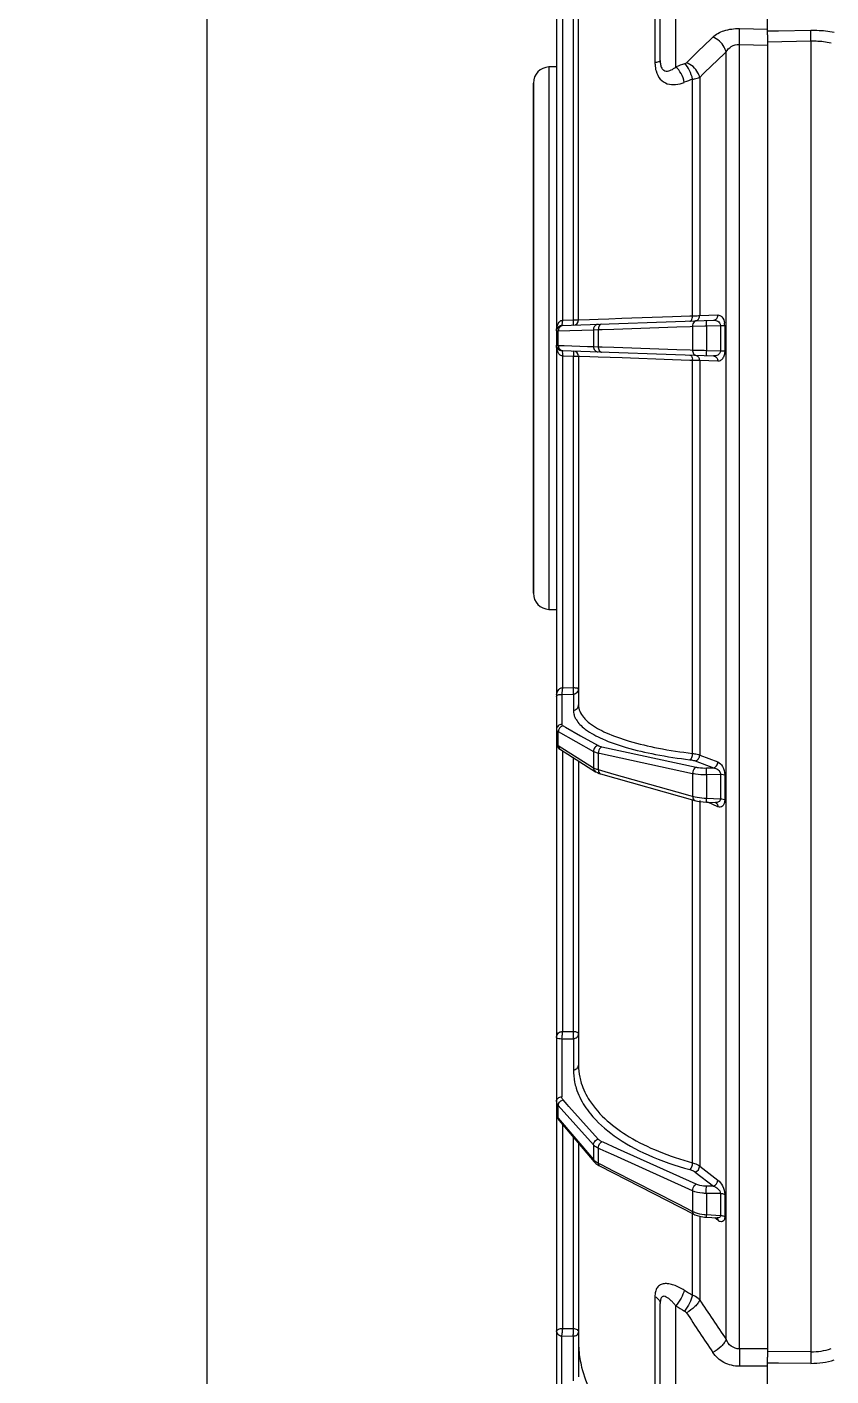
# Model space of a CAD drawing. Header units: millimetres. Extents: x -6 to 705, y -10 to 538.
# Drawn here: x 189.75 to 192.165, y 215.804 to 219.855 of the extents above; entities that cross this region are included whole.
import ezdxf

# ---------------------------------------------------------------- set-up
doc = ezdxf.new("R2010")
doc.units = ezdxf.units.MM
doc.layers.add('02___PRT_ALL_AXES', color=7, linetype='Continuous')
doc.layers.add('06___PRT_ALL_SURFS', color=7, linetype='Continuous')

msp = doc.modelspace()

# ---------------------------------------------------------------- linework, layer by layer
msp.add_line((190.2899, 224.2442), (190.2899, 119.2284))
at = {"color": 8, "linetype": 'Continuous', "lineweight": -3}
for p, q in [((191.3404, 223.3794), (191.3404, 214.341)), ((191.9742, 219.8316), (191.9742, 220.3367)), ((191.6517, 219.7547), (191.6517, 220.1311)), ((191.4065, 218.9758), (191.4065, 220.0226)), ((191.3591, 218.9745), (191.3591, 219.971)), ((191.391, 218.9756), (191.391, 219.9703)), ((191.6988, 219.7351), (191.6988, 219.9729)), ((191.636, 219.9564), (191.636, 219.7488)), ((191.89, 219.8506), (191.9742, 219.8491)), ((191.9742, 219.8433), (192.0067, 219.8439)), ((192.0067, 219.8439), (192.1043, 219.8456)), ((191.8896, 219.8026), (191.9742, 219.8011)), ((191.8896, 215.8852), (191.8896, 219.8026)), ((191.9742, 219.8316), (191.9742, 215.8606)), ((191.9742, 219.8112), (192.1045, 219.8135)), ((192.1045, 219.8135), (192.1045, 215.8765)), ((191.8494, 215.9135), (191.8494, 219.7805)), ((191.3177, 219.7354), (191.3404, 219.7362)), ((191.3177, 219.7354), (191.3177, 218.1062)), ((191.271, 218.1546), (191.271, 219.687)), ((191.7489, 218.9878), (191.7489, 219.6985)), ((191.7703, 219.7041), (191.7703, 218.9885)), ((191.356, 218.9584), (191.8118, 218.9744)), ((191.3591, 218.9745), (191.391, 218.9756)), ((191.391, 218.9756), (191.406, 218.9757)), ((191.3912, 218.9714), (191.391, 218.9756)), ((191.406, 218.9757), (191.4065, 218.9758)), ((191.4065, 218.9758), (191.4397, 218.9769)), ((191.4397, 218.9769), (191.4653, 218.9778)), ((191.4653, 218.9778), (191.4977, 218.9789)), ((191.4977, 218.9789), (191.5367, 218.9803)), ((191.5128, 218.9482), (191.7016, 218.9548)), ((191.5367, 218.9803), (191.6886, 218.9857)), ((191.6886, 218.9857), (191.7404, 218.9875)), ((191.7016, 218.9548), (191.7417, 218.9562)), ((191.7404, 218.9875), (191.7489, 218.9878)), ((191.7417, 218.9562), (191.749, 218.9565)), ((191.749, 218.9565), (191.786, 218.9575)), ((191.749, 218.9565), (191.749, 218.8851)), ((191.7671, 218.9884), (191.7703, 218.9885)), ((191.7703, 218.9885), (191.8249, 218.9904)), ((191.786, 218.9575), (191.7903, 218.9576)), ((191.7903, 218.9576), (191.8327, 218.9591)), ((191.7903, 218.9576), (191.7903, 218.884)), ((191.8327, 218.9591), (191.8455, 218.9592)), ((191.8327, 218.9591), (191.8327, 218.8825)), ((191.8455, 218.9592), (191.8455, 218.8825)), ((191.3404, 218.9423), (191.3458, 218.9425)), ((191.3458, 218.9425), (191.4514, 218.9462)), ((191.3458, 218.8991), (191.3458, 218.9425)), ((191.4514, 218.9462), (191.4658, 218.9466)), ((191.4514, 218.9462), (191.4514, 218.8954)), ((191.4658, 218.9466), (191.477, 218.947)), ((191.4658, 218.9466), (191.4658, 218.895)), ((191.477, 218.947), (191.5128, 218.9482)), ((191.3404, 218.8993), (191.3458, 218.8991)), ((191.3458, 218.8991), (191.3634, 218.8985)), ((191.356, 218.8832), (191.8118, 218.8672)), ((191.3586, 218.8714), (191.3591, 218.8673)), ((191.3634, 218.8985), (191.4338, 218.896)), ((191.4338, 218.896), (191.4514, 218.8954)), ((191.4514, 218.8954), (191.4658, 218.895)), ((191.4658, 218.895), (191.477, 218.8946)), ((191.477, 218.8946), (191.5128, 218.8934)), ((191.5128, 218.8934), (191.7016, 218.8868)), ((191.7016, 218.8868), (191.7417, 218.8854)), ((191.7417, 218.8854), (191.749, 218.8851)), ((191.749, 218.8851), (191.7835, 218.8842)), ((191.7835, 218.8842), (191.7903, 218.884)), ((191.7903, 218.884), (191.8327, 218.8825)), ((191.8327, 218.8825), (191.8455, 218.8825)), ((191.391, 218.866), (191.3591, 218.8671)), ((191.3591, 217.8706), (191.3591, 218.8671)), ((191.3912, 218.8702), (191.391, 218.866)), ((191.391, 217.8713), (191.391, 218.866)), ((191.4065, 218.8658), (191.4065, 217.819)), ((191.4103, 218.8657), (191.4065, 218.8658)), ((191.44, 218.8647), (191.4103, 218.8657)), ((191.4657, 218.8638), (191.44, 218.8647)), ((191.5373, 218.8613), (191.4657, 218.8638)), ((191.6889, 218.8559), (191.5373, 218.8613)), ((191.7404, 218.8541), (191.6889, 218.8559)), ((191.7489, 218.8538), (191.7404, 218.8541)), ((191.7489, 217.6735), (191.7489, 218.8538)), ((191.7537, 218.8536), (191.7489, 218.8538)), ((191.7579, 218.8535), (191.7537, 218.8536)), ((191.8249, 218.8512), (191.7703, 218.8532)), ((191.7703, 218.8532), (191.7703, 217.6687)), ((191.7904, 218.8685), (191.7906, 218.868)), ((191.3177, 218.1062), (191.3404, 218.1054)), ((191.3591, 217.8706), (191.391, 217.8713)), ((191.3912, 217.8671), (191.391, 217.8713)), ((191.356, 217.8509), (191.391, 217.8518)), ((191.356, 217.8509), (191.356, 217.761)), ((191.391, 217.8518), (191.391, 217.8534)), ((191.391, 217.8518), (191.391, 217.8034)), ((191.3458, 217.7389), (191.4514, 217.6797)), ((191.3458, 217.697), (191.3458, 217.7389)), ((191.36, 217.7561), (191.3674, 217.752)), ((191.3674, 217.752), (191.4128, 217.7265)), ((191.3458, 217.697), (191.4514, 217.6307)), ((191.4128, 217.7265), (191.4657, 217.6969)), ((191.3473, 217.6886), (191.352, 217.685)), ((191.352, 217.685), (191.4576, 217.6187)), ((191.3591, 216.8382), (191.3591, 217.6806)), ((191.391, 216.8386), (191.391, 217.6606)), ((191.4514, 217.6797), (191.4514, 217.6307)), ((191.4658, 217.6747), (191.4658, 217.6249)), ((191.4658, 217.6747), (191.4695, 217.6739)), ((191.4695, 217.6739), (191.749, 217.6137)), ((191.4765, 217.6932), (191.7596, 217.6322)), ((191.7703, 217.6687), (191.8249, 217.6479)), ((191.4065, 217.6508), (191.4065, 216.7373)), ((191.4658, 217.6249), (191.4754, 217.6222)), ((191.4754, 217.6222), (191.5128, 217.6116)), ((191.7571, 217.651), (191.8118, 217.6302)), ((191.7906, 217.6298), (191.8118, 217.6302)), ((191.4687, 217.6137), (191.4726, 217.6125)), ((191.4726, 217.6125), (191.7558, 217.5323)), ((191.5128, 217.6116), (191.7016, 217.5582)), ((191.749, 217.6137), (191.749, 217.5448)), ((191.7903, 217.6102), (191.8327, 217.611)), ((191.7903, 217.6102), (191.7903, 217.5391)), ((191.8327, 217.611), (191.8327, 217.5371)), ((191.8455, 217.6091), (191.8455, 217.535)), ((191.7016, 217.5582), (191.741, 217.547)), ((191.741, 217.547), (191.749, 217.5448)), ((191.7903, 217.5391), (191.8327, 217.5371)), ((191.7489, 216.4442), (191.7489, 217.5323)), ((191.7703, 217.5323), (191.7703, 216.4342)), ((191.7804, 217.528), (191.7904, 217.5272)), ((191.7903, 217.5278), (191.7904, 217.5272)), ((191.7904, 217.5272), (191.8174, 217.526)), ((191.8249, 217.5135), (191.7947, 217.527)), ((191.8173, 217.526), (191.8176, 217.5259)), ((191.8178, 217.5259), (191.8178, 217.5259)), ((191.3512, 216.8169), (191.356, 216.8164)), ((191.356, 216.8163), (191.391, 216.8168)), ((191.356, 216.8163), (191.356, 216.6426)), ((191.3587, 216.8343), (191.3591, 216.8382)), ((191.3591, 216.8382), (191.391, 216.8386)), ((191.391, 216.8168), (191.391, 216.7234)), ((191.3458, 216.5783), (191.3458, 216.6159)), ((191.4514, 216.4978), (191.3458, 216.6159)), ((191.372, 216.6196), (191.36, 216.633)), ((191.3776, 216.6133), (191.372, 216.6196)), ((191.4128, 216.574), (191.3776, 216.6133)), ((191.3404, 216.5912), (191.3406, 216.5878)), ((191.3458, 216.5783), (191.4514, 216.4538)), ((191.3482, 216.5712), (191.3483, 216.5711)), ((191.3483, 216.5711), (191.4539, 216.4466)), ((191.4657, 216.5149), (191.4128, 216.574)), ((191.3591, 215.9465), (191.3591, 216.5584)), ((191.391, 215.9464), (191.391, 216.5208)), ((191.4065, 216.5025), (191.4065, 215.8011)), ((191.4514, 216.4978), (191.4514, 216.4538)), ((191.4658, 216.4878), (191.4658, 216.4431)), ((191.4714, 216.4853), (191.4658, 216.4878)), ((191.489, 216.4773), (191.4714, 216.4853)), ((191.4806, 216.5056), (191.4765, 216.5075)), ((191.5235, 216.4863), (191.4806, 216.5056)), ((191.7596, 216.3798), (191.5235, 216.4863)), ((191.4658, 216.4431), (191.4723, 216.4398)), ((191.4723, 216.4398), (191.5128, 216.419)), ((191.5128, 216.4666), (191.489, 216.4773)), ((191.749, 216.3601), (191.5128, 216.4666)), ((191.4697, 216.4346), (191.7528, 216.2898)), ((191.5128, 216.419), (191.7016, 216.3225)), ((191.7571, 216.4161), (191.8118, 216.3741)), ((191.7703, 216.4342), (191.8249, 216.3922)), ((191.749, 216.3601), (191.749, 216.2982)), ((191.8118, 216.3741), (191.7906, 216.374)), ((191.7016, 216.3225), (191.7309, 216.3075)), ((191.8327, 216.3522), (191.7903, 216.3521)), ((191.7903, 216.3521), (191.7903, 216.2883)), ((191.8327, 216.3522), (191.8327, 216.2859)), ((191.8455, 216.3485), (191.8455, 216.2821)), ((191.7309, 216.3075), (191.749, 216.2982)), ((191.7489, 216.0465), (191.7489, 216.2917)), ((191.7527, 216.2898), (191.7528, 216.2898)), ((191.7696, 216.2835), (191.7843, 216.2808)), ((191.7703, 216.2803), (191.7703, 216.0326)), ((191.7843, 216.2808), (191.7903, 216.2803)), ((191.7903, 216.2883), (191.8327, 216.2859)), ((191.7903, 216.2803), (191.8226, 216.2785)), ((191.8249, 216.2717), (191.8163, 216.2789)), ((191.8226, 216.2785), (191.8233, 216.2784)), ((191.636, 216.0419), (191.636, 215.7576)), ((191.6517, 215.5611), (191.6517, 216.0213)), ((191.6988, 215.6491), (191.6988, 216.0143)), ((191.3561, 215.9239), (191.3908, 215.9237)), ((191.3561, 215.6952), (191.3561, 215.9239)), ((191.3591, 215.9465), (191.391, 215.9464)), ((191.3908, 215.9237), (191.3908, 215.7897)), ((191.3911, 215.943), (191.391, 215.9464)), ((191.3911, 215.9391), (191.3911, 215.943)), ((191.9742, 215.8858), (191.8896, 215.8852)), ((192.1045, 215.8765), (191.9742, 215.8774)), ((191.9742, 215.8336), (191.89, 215.833)), ((191.9742, 215.3718), (191.9742, 215.8606)), ((192.0068, 215.8424), (191.9742, 215.8426)), ((192.1043, 215.8417), (192.0068, 215.8424))]:
    msp.add_line(p, q, dxfattribs=at)
for points in [[(191.3404, 217.7038), (191.341, 217.6989), (191.3434, 217.6933), (191.3473, 217.6886)], [(191.4576, 217.6187), (191.4583, 217.6183), (191.463, 217.6159), (191.4687, 217.6137)], [(191.7557, 217.5324), (191.7586, 217.5316), (191.7691, 217.5294), (191.7804, 217.528)], [(191.8176, 217.5259), (191.8179, 217.5259), (191.8178, 217.5259)], [(191.3406, 216.5878), (191.3428, 216.5798), (191.3474, 216.5721), (191.3482, 216.5712)], [(191.4539, 216.4467), (191.4584, 216.4421), (191.467, 216.436), (191.4697, 216.4346)], [(191.7527, 216.2898), (191.7562, 216.2881), (191.7696, 216.2835)]]:
    msp.add_lwpolyline(points, dxfattribs=at)
at = {"color": 1}
msp.add_circle((211.1234, 217.2284), 28.8225, dxfattribs=at)
at = {"color": 8, "linetype": 'Continuous', "lineweight": -3}
for centre, radius, start, end in [((221.5881, 189.0294), 42.8381, 134.03841, 134.18581), ((222.635, 187.8302), 44.3686, 133.93643, 134.0785), ((191.3194, 219.687), 0.0484, 92, 180), ((192.0146, 218.9164), 0.8776, 109.2605, 111.0952), ((192.0218, 218.9503), 0.7965, 110.0373, 111.9399), ((191.3565, 218.9423), 0.0161, 92, 180), ((191.3565, 218.942), 0.0161, 91.0002, 154.8585), ((191.0565, 219.0013), 0.3038, 354.1515, 354.9368), ((191.3904, 218.9758), 0.0161, 271.9667, 359.9988), ((191.7188, 218.9872), 0.0301, 353.3488, 1.1377), ((191.5147, 227.3375), 8.353, 271.60707, 271.73185), ((191.7515, 218.9884), 0.0188, 347.6439, 0.1641), ((192.0877, 218.9679), 0.2976, 181.178, 181.976), ((191.8061, 218.9903), 0.0188, 347.6402, 0.16), ((191.7923, 218.9587), 0.0532, 0.5172, 8.183), ((191.4886, 218.9469), 0.0227, 170.4958, 180.8699), ((191.3565, 218.8993), 0.0161, 180, 268), ((191.3565, 218.8996), 0.0161, 224.6964, 254.5237), ((191.3904, 218.8658), 0.0161, 0, 88), ((191.7188, 218.8544), 0.0301, 358.8631, 6.6566), ((191.6221, 214.1268), 4.7287, 88.204, 88.3536), ((191.7515, 218.8532), 0.0188, 359.8359, 12.356), ((191.8061, 218.8513), 0.0188, 359.8396, 12.3592), ((191.3194, 218.1546), 0.0484, 180, 268), ((190.7784, 217.9238), 0.5831, 354.3527, 354.7628), ((191.3794, 217.8445), 0.039, 172.1047, 180.0179), ((191.5258, 217.8768), 0.1638, 231.9151, 233.217), ((191.4909, 217.716), 0.0945, 252.6363, 254.6122), ((191.7998, 217.7833), 0.2444, 266.1713, 267.7691), ((191.5745, 216.7236), 0.1835, 180.0744, 191.6644), ((191.5859, 216.7375), 0.1794, 180.0685, 191.6518), ((191.3565, 216.6286), 0.0161, 180.0208, 188.357), ((191.3571, 216.6287), 0.0167, 188.3894, 196.3221), ((191.4945, 216.4999), 0.0636, 240.0269, 243.2268), ((191.7966, 216.4157), 0.1276, 264.1324, 267.1987), ((192.0865, 216.639), 0.682, 237.9146, 240.3319), ((192.0825, 216.6405), 0.7345, 238.5033, 240.8866), ((242.8202, 249.7665), 61.2434, 213.46649, 213.600496), ((243.8561, 250.5328), 62.4755, 213.519358, 213.650543), ((191.6832, 215.9075), 0.3264, 173.138, 173.7286), ((191.7354, 215.9079), 0.3289, 180.061, 189.0893), ((192.1065, 216.0651), 0.1885, 269.407, 287.9965), ((192.1061, 216.0743), 0.2326, 269.5355, 287.1015)]:
    msp.add_arc(centre, radius, start, end, dxfattribs=at)
for points, knots in [([(191.8096, 219.8246), (191.8189, 219.8336), (191.8454, 219.8473), (191.8743, 219.8509), (191.89, 219.8506)], [0, 0, 0, 0, 0.450785, 1, 1, 1, 1]), ([(191.8896, 219.8026), (191.8897, 219.8071), (191.8899, 219.8232), (191.8901, 219.8392), (191.89, 219.8506)], [0, 0, 0, 0, 0.285596, 1, 1, 1, 1]), ([(192.1045, 219.8135), (192.1045, 219.8165), (192.1043, 219.8272), (192.1042, 219.8379), (192.1043, 219.8456)], [0, 0, 0, 0, 0.285519, 1, 1, 1, 1]), ([(192.1043, 219.8456), (192.1102, 219.8457), (192.1338, 219.8455), (192.1573, 219.8431), (192.1745, 219.8398)], [0, 0, 0, 0, 0.253849, 1, 1, 1, 1]), ([(191.8494, 219.7805), (191.8483, 219.7853), (191.8411, 219.8044), (191.8241, 219.8197), (191.8096, 219.8246)], [0, 0, 0, 0, 0.244555, 1, 1, 1, 1]), ([(191.8494, 219.7805), (191.8532, 219.7869), (191.8648, 219.7988), (191.8812, 219.8029), (191.8896, 219.8026)], [0, 0, 0, 0, 0.472559, 1, 1, 1, 1]), ([(192.1045, 219.8135), (192.1097, 219.8136), (192.1298, 219.8134), (192.15, 219.8111), (192.1648, 219.808)], [0, 0, 0, 0, 0.253789, 1, 1, 1, 1]), ([(191.636, 219.7488), (191.6399, 219.7494), (191.645, 219.7504), (191.6503, 219.7525), (191.6517, 219.7541), (191.6517, 219.7547)], [0, 0, 0, 0, 0.688017, 0.887164, 1, 1, 1, 1]), ([(191.636, 219.7488), (191.636, 219.7466), (191.6363, 219.738), (191.6375, 219.7294), (191.6392, 219.7232)], [0, 0, 0, 0, 0.255517, 1, 1, 1, 1]), ([(191.6392, 219.7232), (191.6417, 219.7142), (191.6496, 219.6976), (191.6726, 219.6829), (191.6989, 219.6811), (191.7159, 219.6857), (191.7242, 219.689)], [0, 0, 0, 0, 0.264893, 0.503394, 0.743354, 1, 1, 1, 1]), ([(191.6517, 219.7547), (191.6517, 219.7507), (191.6522, 219.7429), (191.6553, 219.7323), (191.6618, 219.7248), (191.6698, 219.7225), (191.6775, 219.7234), (191.6875, 219.727), (191.6944, 219.7316), (191.6988, 219.7351)], [0, 0, 0, 0, 0.167337, 0.325399, 0.452129, 0.557473, 0.660442, 0.767867, 1, 1, 1, 1]), ([(191.7242, 219.689), (191.7223, 219.6983), (191.716, 219.7151), (191.7053, 219.7299), (191.6988, 219.7351)], [0, 0, 0, 0, 0.530647, 1, 1, 1, 1]), ([(191.7252, 219.7448), (191.7257, 219.745), (191.7276, 219.7458), (191.7294, 219.7469), (191.7305, 219.7479)], [0, 0, 0, 0, 0.274505, 1, 1, 1, 1]), ([(191.7489, 219.6985), (191.7471, 219.7077), (191.7413, 219.7244), (191.7313, 219.7394), (191.7252, 219.7448)], [0, 0, 0, 0, 0.534031, 1, 1, 1, 1]), ([(191.7703, 219.7041), (191.7692, 219.7089), (191.7619, 219.7278), (191.7449, 219.743), (191.7305, 219.7479)], [0, 0, 0, 0, 0.244665, 1, 1, 1, 1]), ([(191.7489, 219.6985), (191.751, 219.6988), (191.7582, 219.7001), (191.7654, 219.702), (191.7703, 219.7041)], [0, 0, 0, 0, 0.286739, 1, 1, 1, 1]), ([(191.3404, 218.9423), (191.3404, 218.9456), (191.3409, 218.9522), (191.3436, 218.9619), (191.3479, 218.9694), (191.3535, 218.9738), (191.3572, 218.9745), (191.3591, 218.9743)], [0, 0, 0, 0, 0.242038, 0.485612, 0.733804, 0.863797, 1, 1, 1, 1]), ([(191.3563, 218.9579), (191.3538, 218.9571), (191.3493, 218.9541), (191.3469, 218.9492), (191.3462, 218.9466)], [0, 0, 0, 0, 0.489301, 1, 1, 1, 1]), ([(191.356, 218.9584), (191.3564, 218.9585), (191.3571, 218.9599), (191.3576, 218.9621), (191.3582, 218.9659), (191.3585, 218.9687), (191.3587, 218.9703)], [0, 0, 0, 0, 0.095275, 0.302047, 0.613011, 1, 1, 1, 1]), ([(191.391, 218.9597), (191.3909, 218.9597), (191.391, 218.9601), (191.391, 218.9606), (191.3912, 218.9617), (191.3912, 218.9637), (191.3911, 218.967), (191.3912, 218.9698), (191.3912, 218.9714)], [0, 0, 0, 0, 0.018176, 0.072344, 0.160101, 0.278978, 0.598293, 1, 1, 1, 1]), ([(191.4657, 218.9623), (191.4625, 218.9622), (191.456, 218.9595), (191.4527, 218.9535), (191.4519, 218.9503)], [0, 0, 0, 0, 0.487111, 1, 1, 1, 1]), ([(191.4765, 218.9626), (191.474, 218.9626), (191.4686, 218.9593), (191.4667, 218.9537), (191.4661, 218.9507)], [0, 0, 0, 0, 0.444304, 1, 1, 1, 1]), ([(191.7412, 218.9719), (191.7421, 218.9719), (191.7447, 218.973), (191.7475, 218.9774), (191.7485, 218.9814), (191.7487, 218.9837)], [0, 0, 0, 0, 0.183374, 0.53661, 1, 1, 1, 1]), ([(191.7568, 218.9719), (191.7556, 218.9714), (191.7506, 218.9678), (191.7489, 218.9612), (191.749, 218.9565)], [0, 0, 0, 0, 0.217522, 1, 1, 1, 1]), ([(191.7571, 218.9725), (191.7601, 218.9726), (191.7662, 218.9754), (191.7691, 218.9812), (191.7698, 218.9844)], [0, 0, 0, 0, 0.475436, 1, 1, 1, 1]), ([(191.7906, 218.9736), (191.7903, 218.9736), (191.7905, 218.9719), (191.7901, 218.9701), (191.7902, 218.9661), (191.7902, 218.9633), (191.7902, 218.9618)], [0, 0, 0, 0, 0.074807, 0.281067, 0.600089, 1, 1, 1, 1]), ([(191.8118, 218.9744), (191.8147, 218.9745), (191.8209, 218.9773), (191.8238, 218.9831), (191.8245, 218.9863)], [0, 0, 0, 0, 0.475438, 1, 1, 1, 1]), ([(191.8246, 218.9716), (191.8268, 218.9704), (191.831, 218.9672), (191.8327, 218.9618), (191.8327, 218.9591)], [0, 0, 0, 0, 0.468553, 1, 1, 1, 1]), ([(191.8249, 218.9904), (191.827, 218.9904), (191.8318, 218.9894), (191.8408, 218.9822), (191.844, 218.9728), (191.845, 218.9663)], [0, 0, 0, 0, 0.191331, 0.410105, 1, 1, 1, 1]), ([(191.3591, 218.8673), (191.3572, 218.8671), (191.3535, 218.8678), (191.3479, 218.8722), (191.3436, 218.8797), (191.3409, 218.8894), (191.3404, 218.896), (191.3404, 218.8993)], [0, 0, 0, 0, 0.136225, 0.2663, 0.51449, 0.758019, 1, 1, 1, 1]), ([(191.3458, 218.8991), (191.3458, 218.8958), (191.3476, 218.889), (191.3532, 218.8847), (191.3563, 218.8837)], [0, 0, 0, 0, 0.512282, 1, 1, 1, 1]), ([(191.356, 218.8832), (191.3564, 218.8832), (191.3571, 218.8818), (191.3578, 218.878), (191.3582, 218.8742), (191.3586, 218.8714)], [0, 0, 0, 0, 0.098516, 0.303925, 1, 1, 1, 1]), ([(191.391, 218.8819), (191.3909, 218.8819), (191.391, 218.8815), (191.391, 218.881), (191.3912, 218.8799), (191.3912, 218.8779), (191.3911, 218.8746), (191.3912, 218.8718), (191.3912, 218.8702)], [0, 0, 0, 0, 0.018176, 0.072346, 0.160104, 0.278984, 0.5983, 1, 1, 1, 1]), ([(191.4514, 218.8954), (191.4514, 218.8914), (191.4541, 218.8833), (191.4619, 218.8795), (191.4657, 218.8793)], [0, 0, 0, 0, 0.515115, 1, 1, 1, 1]), ([(191.4658, 218.895), (191.4658, 218.8933), (191.4663, 218.8875), (191.4697, 218.8812), (191.4736, 218.8796)], [0, 0, 0, 0, 0.287061, 1, 1, 1, 1]), ([(191.749, 218.8851), (191.7489, 218.8812), (191.7502, 218.8741), (191.7566, 218.8692), (191.7596, 218.8691)], [0, 0, 0, 0, 0.562489, 1, 1, 1, 1]), ([(191.7903, 218.884), (191.7902, 218.8807), (191.7902, 218.8756), (191.7901, 218.8704), (191.7904, 218.8685)], [0, 0, 0, 0, 0.630255, 1, 1, 1, 1]), ([(191.8327, 218.8825), (191.8328, 218.8798), (191.831, 218.8746), (191.8234, 218.8684), (191.8162, 218.8671), (191.8118, 218.8672)], [0, 0, 0, 0, 0.282163, 0.533806, 1, 1, 1, 1]), ([(191.8455, 218.8825), (191.8455, 218.878), (191.8444, 218.8697), (191.8398, 218.8593), (191.833, 218.8526), (191.8274, 218.8512), (191.8249, 218.8512)], [0, 0, 0, 0, 0.326493, 0.601533, 0.817815, 1, 1, 1, 1]), ([(191.4065, 218.8658), (191.4065, 218.8659), (191.4059, 218.8658), (191.4052, 218.866), (191.4037, 218.8659), (191.401, 218.866), (191.3966, 218.866), (191.393, 218.866), (191.391, 218.866)], [0, 0, 0, 0, 0.019396, 0.075813, 0.167327, 0.290902, 0.615308, 1, 1, 1, 1]), ([(191.7412, 218.8697), (191.7421, 218.8697), (191.7447, 218.8686), (191.7475, 218.8642), (191.7485, 218.8602), (191.7487, 218.8579)], [0, 0, 0, 0, 0.183363, 0.536546, 1, 1, 1, 1]), ([(191.7571, 218.8692), (191.7601, 218.8691), (191.7662, 218.8663), (191.7691, 218.8604), (191.7698, 218.8572)], [0, 0, 0, 0, 0.475437, 1, 1, 1, 1]), ([(191.8118, 218.8672), (191.8147, 218.8671), (191.8209, 218.8643), (191.8238, 218.8585), (191.8245, 218.8553)], [0, 0, 0, 0, 0.475438, 1, 1, 1, 1]), ([(191.3408, 217.8498), (191.3414, 217.8544), (191.3437, 217.8614), (191.3504, 217.869), (191.3562, 217.8708), (191.3591, 217.8704)], [0, 0, 0, 0, 0.457539, 0.708989, 1, 1, 1, 1]), ([(191.356, 217.8509), (191.357, 217.8526), (191.3576, 217.858), (191.3584, 217.8631), (191.3587, 217.8664)], [0, 0, 0, 0, 0.376127, 1, 1, 1, 1]), ([(191.391, 217.8713), (191.3947, 217.8713), (191.3997, 217.8708), (191.4048, 217.8694), (191.4065, 217.868), (191.4065, 217.8674)], [0, 0, 0, 0, 0.669667, 0.885667, 1, 1, 1, 1]), ([(191.391, 217.8534), (191.391, 217.8542), (191.3914, 217.8588), (191.3912, 217.8634), (191.3912, 217.8671)], [0, 0, 0, 0, 0.183654, 1, 1, 1, 1]), ([(191.3951, 217.8525), (191.3977, 217.8532), (191.4025, 217.8561), (191.4053, 217.861), (191.406, 217.8635)], [0, 0, 0, 0, 0.504409, 1, 1, 1, 1]), ([(191.3404, 217.8444), (191.3404, 217.845), (191.3414, 217.8482), (191.3452, 217.8495), (191.3478, 217.8501)], [0, 0, 0, 0, 0.160624, 1, 1, 1, 1]), ([(191.3478, 217.8501), (191.3483, 217.8503), (191.351, 217.8509), (191.3538, 217.851), (191.356, 217.851)], [0, 0, 0, 0, 0.197796, 1, 1, 1, 1]), ([(191.391, 217.8034), (191.395, 217.8036), (191.4031, 217.8069), (191.4065, 217.8151), (191.4065, 217.819)], [0, 0, 0, 0, 0.506024, 1, 1, 1, 1]), ([(191.4065, 217.819), (191.4065, 217.8127), (191.4094, 217.7992), (191.4168, 217.7877), (191.4213, 217.7822)], [0, 0, 0, 0, 0.471408, 1, 1, 1, 1]), ([(191.391, 217.8034), (191.391, 217.7986), (191.392, 217.7921), (191.3941, 217.786), (191.3947, 217.7844)], [0, 0, 0, 0, 0.742811, 1, 1, 1, 1]), ([(191.3947, 217.7844), (191.396, 217.7812), (191.4033, 217.767), (191.415, 217.7555), (191.4248, 217.7479)], [0, 0, 0, 0, 0.220192, 1, 1, 1, 1]), ([(191.4213, 217.7822), (191.4225, 217.7807), (191.4282, 217.7743), (191.4346, 217.7686), (191.4397, 217.7646)], [0, 0, 0, 0, 0.23321, 1, 1, 1, 1]), ([(191.356, 217.761), (191.352, 217.7608), (191.3438, 217.7575), (191.3404, 217.7493), (191.3404, 217.7454)], [0, 0, 0, 0, 0.506023, 1, 1, 1, 1]), ([(191.3404, 217.7454), (191.3404, 217.7448), (191.341, 217.7419), (191.3437, 217.74), (191.3458, 217.7389)], [0, 0, 0, 0, 0.199089, 1, 1, 1, 1]), ([(191.36, 217.7561), (191.3568, 217.7556), (191.3505, 217.7524), (191.347, 217.7462), (191.3462, 217.7429)], [0, 0, 0, 0, 0.489815, 1, 1, 1, 1]), ([(191.356, 217.761), (191.356, 217.7605), (191.3564, 217.7584), (191.3585, 217.757), (191.36, 217.7561)], [0, 0, 0, 0, 0.199834, 1, 1, 1, 1]), ([(191.4277, 217.7456), (191.4433, 217.734), (191.4831, 217.7131), (191.554, 217.6888), (191.6421, 217.6686), (191.7065, 217.6588), (191.7412, 217.6546)], [0, 0, 0, 0, 0.177542, 0.405849, 0.682136, 1, 1, 1, 1]), ([(191.4397, 217.7646), (191.4547, 217.7529), (191.4936, 217.7319), (191.5633, 217.7076), (191.6505, 217.6874), (191.7145, 217.6777), (191.7489, 217.6735)], [0, 0, 0, 0, 0.17558, 0.403214, 0.68022, 1, 1, 1, 1]), ([(191.3404, 217.7038), (191.3404, 217.7032), (191.3411, 217.7002), (191.3437, 217.6983), (191.3458, 217.697)], [0, 0, 0, 0, 0.197261, 1, 1, 1, 1]), ([(191.3458, 217.697), (191.3458, 217.6946), (191.3468, 217.6899), (191.3501, 217.6862), (191.352, 217.685)], [0, 0, 0, 0, 0.512505, 1, 1, 1, 1]), ([(191.4657, 217.6969), (191.4618, 217.6963), (191.4543, 217.6918), (191.4514, 217.6837), (191.4514, 217.6797)], [0, 0, 0, 0, 0.492579, 1, 1, 1, 1]), ([(191.4657, 217.6969), (191.4663, 217.6965), (191.4698, 217.6949), (191.4735, 217.6939), (191.4765, 217.6932)], [0, 0, 0, 0, 0.205758, 1, 1, 1, 1]), ([(191.4514, 217.6797), (191.4523, 217.6792), (191.4569, 217.677), (191.4619, 217.6756), (191.4658, 217.6747)], [0, 0, 0, 0, 0.20582, 1, 1, 1, 1]), ([(191.4765, 217.6932), (191.4749, 217.6928), (191.4685, 217.6887), (191.4657, 217.6805), (191.4658, 217.6747)], [0, 0, 0, 0, 0.217061, 1, 1, 1, 1]), ([(191.7412, 217.6546), (191.7439, 217.6558), (191.7479, 217.6626), (191.749, 217.6695), (191.7489, 217.6735)], [0, 0, 0, 0, 0.42872, 1, 1, 1, 1]), ([(191.7489, 217.6735), (191.751, 217.6732), (191.7582, 217.6722), (191.7654, 217.6705), (191.7703, 217.6687)], [0, 0, 0, 0, 0.287298, 1, 1, 1, 1]), ([(191.7571, 217.651), (191.7608, 217.6517), (191.7678, 217.6567), (191.7703, 217.6647), (191.7703, 217.6687)], [0, 0, 0, 0, 0.481601, 1, 1, 1, 1]), ([(191.4514, 217.6307), (191.4522, 217.6302), (191.4558, 217.6282), (191.4596, 217.6268), (191.4627, 217.6258)], [0, 0, 0, 0, 0.212623, 1, 1, 1, 1]), ([(191.4514, 217.6307), (191.4514, 217.6283), (191.4524, 217.6236), (191.4557, 217.6199), (191.4576, 217.6187)], [0, 0, 0, 0, 0.512486, 1, 1, 1, 1]), ([(191.4658, 217.6249), (191.4658, 217.6221), (191.4665, 217.617), (191.4705, 217.6131), (191.4726, 217.6125)], [0, 0, 0, 0, 0.558211, 1, 1, 1, 1]), ([(191.7412, 217.6546), (191.7427, 217.6544), (191.7481, 217.6536), (191.7535, 217.6524), (191.7571, 217.651)], [0, 0, 0, 0, 0.287338, 1, 1, 1, 1]), ([(191.7596, 217.6322), (191.758, 217.6318), (191.7516, 217.6277), (191.7489, 217.6195), (191.749, 217.6137)], [0, 0, 0, 0, 0.217052, 1, 1, 1, 1]), ([(191.7596, 217.6322), (191.7618, 217.6318), (191.7721, 217.63), (191.7825, 217.6296), (191.7906, 217.6298)], [0, 0, 0, 0, 0.219085, 1, 1, 1, 1]), ([(191.7906, 217.6298), (191.7901, 217.6274), (191.7902, 217.6207), (191.7902, 217.6142), (191.7903, 217.6102)], [0, 0, 0, 0, 0.380688, 1, 1, 1, 1]), ([(191.8118, 217.6302), (191.8154, 217.6309), (191.8224, 217.636), (191.8249, 217.6439), (191.8249, 217.6479)], [0, 0, 0, 0, 0.4816, 1, 1, 1, 1]), ([(191.8118, 217.6302), (191.8164, 217.6294), (191.8259, 217.6259), (191.8328, 217.6163), (191.8327, 217.611)], [0, 0, 0, 0, 0.470265, 1, 1, 1, 1]), ([(191.8249, 217.6479), (191.8308, 217.6456), (191.8417, 217.6332), (191.8454, 217.618), (191.8455, 217.6091)], [0, 0, 0, 0, 0.419368, 1, 1, 1, 1]), ([(191.749, 217.6137), (191.7519, 217.6131), (191.7656, 217.6107), (191.7795, 217.61), (191.7903, 217.6102)], [0, 0, 0, 0, 0.219201, 1, 1, 1, 1]), ([(191.8327, 217.611), (191.8339, 217.611), (191.8383, 217.6108), (191.8427, 217.6103), (191.8455, 217.6091)], [0, 0, 0, 0, 0.292708, 1, 1, 1, 1]), ([(191.749, 217.5448), (191.7489, 217.542), (191.7496, 217.5369), (191.7536, 217.533), (191.7557, 217.5324)], [0, 0, 0, 0, 0.55802, 1, 1, 1, 1]), ([(191.749, 217.5448), (191.7515, 217.5441), (191.7628, 217.5414), (191.7745, 217.54), (191.7835, 217.5394)], [0, 0, 0, 0, 0.221771, 1, 1, 1, 1]), ([(191.7903, 217.5391), (191.7903, 217.5378), (191.7902, 217.534), (191.79, 217.5302), (191.7903, 217.5278)], [0, 0, 0, 0, 0.340104, 1, 1, 1, 1]), ([(191.8327, 217.5371), (191.8327, 217.5351), (191.8318, 217.5312), (191.8261, 217.5265), (191.8207, 217.5258), (191.8174, 217.526)], [0, 0, 0, 0, 0.279836, 0.524384, 1, 1, 1, 1]), ([(191.8455, 217.535), (191.8455, 217.531), (191.8446, 217.5238), (191.8399, 217.5151), (191.8322, 217.5114), (191.8271, 217.5125), (191.8249, 217.5135)], [0, 0, 0, 0, 0.338113, 0.593547, 0.794756, 1, 1, 1, 1]), ([(191.8327, 217.5371), (191.8339, 217.537), (191.8383, 217.5368), (191.8427, 217.5362), (191.8455, 217.535)], [0, 0, 0, 0, 0.292304, 1, 1, 1, 1]), ([(191.8178, 217.5259), (191.8203, 217.5248), (191.8231, 217.5218), (191.8242, 217.5183), (191.8245, 217.5174)], [0, 0, 0, 0, 0.732124, 1, 1, 1, 1]), ([(191.3404, 216.8199), (191.3404, 216.8238), (191.3424, 216.8304), (191.3497, 216.8372), (191.3558, 216.8385), (191.3591, 216.8381)], [0, 0, 0, 0, 0.406043, 0.656196, 1, 1, 1, 1]), ([(191.3404, 216.8199), (191.3404, 216.8196), (191.3412, 216.8189), (191.3447, 216.8178), (191.3483, 216.8172), (191.3512, 216.8169)], [0, 0, 0, 0, 0.079083, 0.239798, 1, 1, 1, 1]), ([(191.356, 216.8163), (191.3568, 216.8188), (191.3576, 216.8249), (191.3583, 216.8309), (191.3587, 216.8343)], [0, 0, 0, 0, 0.432238, 1, 1, 1, 1]), ([(191.391, 216.8168), (191.3908, 216.8182), (191.3912, 216.8214), (191.3912, 216.8267), (191.3912, 216.8326), (191.3912, 216.8367), (191.391, 216.8386)], [0, 0, 0, 0, 0.187999, 0.44367, 0.728784, 1, 1, 1, 1]), ([(191.391, 216.8386), (191.393, 216.8386), (191.3968, 216.8381), (191.4025, 216.8365), (191.4065, 216.8331), (191.4065, 216.8308)], [0, 0, 0, 0, 0.326366, 0.615321, 1, 1, 1, 1]), ([(191.391, 216.8168), (191.3949, 216.8169), (191.4027, 216.8195), (191.4065, 216.8272), (191.4065, 216.8308)], [0, 0, 0, 0, 0.525081, 1, 1, 1, 1]), ([(191.391, 216.7234), (191.3949, 216.7235), (191.4027, 216.7261), (191.4065, 216.7338), (191.4065, 216.7373)], [0, 0, 0, 0, 0.524955, 1, 1, 1, 1]), ([(191.3947, 216.6865), (191.396, 216.6804), (191.4025, 216.6552), (191.4141, 216.6314), (191.4248, 216.6149)], [0, 0, 0, 0, 0.241992, 1, 1, 1, 1]), ([(191.4102, 216.7013), (191.4115, 216.6953), (191.4178, 216.6706), (191.4292, 216.6473), (191.4397, 216.6311)], [0, 0, 0, 0, 0.242, 1, 1, 1, 1]), ([(191.3404, 216.6286), (191.3404, 216.6322), (191.3442, 216.6398), (191.352, 216.6424), (191.356, 216.6426)], [0, 0, 0, 0, 0.475047, 1, 1, 1, 1]), ([(191.36, 216.633), (191.3594, 216.6337), (191.3572, 216.6365), (191.356, 216.64), (191.356, 216.6426)], [0, 0, 0, 0, 0.273373, 1, 1, 1, 1]), ([(191.3458, 216.6159), (191.3452, 216.6165), (191.3432, 216.6189), (191.3417, 216.6218), (191.3411, 216.624)], [0, 0, 0, 0, 0.267199, 1, 1, 1, 1]), ([(191.4248, 216.6149), (191.4301, 216.6067), (191.455, 216.5727), (191.4871, 216.5443), (191.5134, 216.5254)], [0, 0, 0, 0, 0.231348, 1, 1, 1, 1]), ([(191.4397, 216.6311), (191.4688, 216.586), (191.5386, 216.5289), (191.6485, 216.4754), (191.7141, 216.4537), (191.7489, 216.4442)], [0, 0, 0, 0, 0.438407, 0.704861, 1, 1, 1, 1]), ([(191.3404, 216.5912), (191.3404, 216.5901), (191.3409, 216.5854), (191.3434, 216.581), (191.3458, 216.5783)], [0, 0, 0, 0, 0.233883, 1, 1, 1, 1]), ([(191.5134, 216.5254), (191.5451, 216.5027), (191.6189, 216.4623), (191.6982, 216.4352), (191.7412, 216.4235)], [0, 0, 0, 0, 0.467368, 1, 1, 1, 1]), ([(191.4514, 216.4978), (191.4514, 216.5016), (191.4547, 216.5094), (191.4618, 216.514), (191.4657, 216.5149)], [0, 0, 0, 0, 0.488038, 1, 1, 1, 1]), ([(191.4658, 216.4878), (191.4644, 216.4884), (191.4591, 216.4911), (191.4543, 216.4946), (191.4514, 216.4978)], [0, 0, 0, 0, 0.27702, 1, 1, 1, 1]), ([(191.4765, 216.5075), (191.4754, 216.508), (191.4714, 216.5099), (191.4678, 216.5126), (191.4657, 216.5149)], [0, 0, 0, 0, 0.277058, 1, 1, 1, 1]), ([(191.4658, 216.4878), (191.4657, 216.4936), (191.469, 216.5016), (191.4749, 216.5066), (191.4765, 216.5075)], [0, 0, 0, 0, 0.767559, 1, 1, 1, 1]), ([(191.4514, 216.4538), (191.4522, 216.453), (191.4555, 216.4495), (191.4595, 216.4467), (191.4627, 216.4448)], [0, 0, 0, 0, 0.22883, 1, 1, 1, 1]), ([(191.4658, 216.4431), (191.4658, 216.4421), (191.466, 216.439), (191.4677, 216.4356), (191.4697, 216.4346)], [0, 0, 0, 0, 0.29836, 1, 1, 1, 1]), ([(191.7412, 216.4235), (191.7438, 216.4258), (191.7475, 216.4327), (191.749, 216.4402), (191.7489, 216.4442)], [0, 0, 0, 0, 0.468921, 1, 1, 1, 1]), ([(191.7489, 216.4442), (191.751, 216.4436), (191.7585, 216.4412), (191.7658, 216.4377), (191.7703, 216.4342)], [0, 0, 0, 0, 0.276471, 1, 1, 1, 1]), ([(191.7412, 216.4235), (191.7427, 216.4231), (191.7483, 216.4213), (191.7538, 216.4187), (191.7571, 216.4161)], [0, 0, 0, 0, 0.276496, 1, 1, 1, 1]), ([(191.749, 216.3601), (191.7489, 216.3659), (191.7521, 216.3739), (191.758, 216.3789), (191.7596, 216.3798)], [0, 0, 0, 0, 0.767592, 1, 1, 1, 1]), ([(191.7903, 216.3521), (191.7865, 216.3521), (191.7725, 216.3527), (191.7583, 216.3558), (191.749, 216.3601)], [0, 0, 0, 0, 0.269413, 1, 1, 1, 1]), ([(191.7906, 216.374), (191.7878, 216.374), (191.7772, 216.3744), (191.7666, 216.3766), (191.7596, 216.3798)], [0, 0, 0, 0, 0.269638, 1, 1, 1, 1]), ([(191.7903, 216.3521), (191.7903, 216.354), (191.7901, 216.3613), (191.7901, 216.3687), (191.7906, 216.374)], [0, 0, 0, 0, 0.270765, 1, 1, 1, 1]), ([(191.8118, 216.3741), (191.8165, 216.3723), (191.8254, 216.3672), (191.8329, 216.3576), (191.8327, 216.3522)], [0, 0, 0, 0, 0.482886, 1, 1, 1, 1]), ([(191.8249, 216.3922), (191.8308, 216.3876), (191.8406, 216.3737), (191.8455, 216.3574), (191.8455, 216.3485)], [0, 0, 0, 0, 0.457213, 1, 1, 1, 1]), ([(191.8327, 216.3522), (191.8339, 216.3522), (191.8384, 216.3518), (191.843, 216.3505), (191.8455, 216.3485)], [0, 0, 0, 0, 0.283364, 1, 1, 1, 1]), ([(191.749, 216.2982), (191.7489, 216.2973), (191.7491, 216.2942), (191.7508, 216.2908), (191.7527, 216.2898)], [0, 0, 0, 0, 0.297749, 1, 1, 1, 1]), ([(191.749, 216.2982), (191.7514, 216.297), (191.7624, 216.2922), (191.7743, 216.2898), (191.7835, 216.2888)], [0, 0, 0, 0, 0.229237, 1, 1, 1, 1]), ([(191.7903, 216.2883), (191.7903, 216.2872), (191.7903, 216.2853), (191.7901, 216.2826), (191.7903, 216.2815), (191.7901, 216.2803), (191.7903, 216.2803)], [0, 0, 0, 0, 0.411862, 0.730994, 0.930832, 1, 1, 1, 1]), ([(191.8327, 216.2859), (191.8327, 216.2846), (191.8323, 216.2821), (191.8286, 216.2787), (191.8249, 216.2784), (191.8226, 216.2785)], [0, 0, 0, 0, 0.27365, 0.510586, 1, 1, 1, 1]), ([(191.8455, 216.2821), (191.8455, 216.2787), (191.845, 216.2729), (191.8392, 216.2663), (191.8312, 216.267), (191.8271, 216.2699), (191.8249, 216.2717)], [0, 0, 0, 0, 0.315921, 0.53096, 0.736447, 1, 1, 1, 1]), ([(191.8327, 216.2859), (191.8339, 216.2859), (191.8384, 216.2855), (191.843, 216.2841), (191.8455, 216.2821)], [0, 0, 0, 0, 0.282745, 1, 1, 1, 1]), ([(191.7242, 216.0612), (191.7143, 216.0674), (191.6992, 216.0753), (191.6782, 216.0809), (191.6641, 216.0816), (191.6514, 216.078), (191.6418, 216.0691), (191.6369, 216.0563), (191.636, 216.0469), (191.636, 216.0419)], [0, 0, 0, 0, 0.298822, 0.432047, 0.55106, 0.657283, 0.75999, 0.87235, 1, 1, 1, 1]), ([(191.636, 216.0419), (191.6404, 216.0396), (191.6479, 216.0343), (191.6517, 216.0253), (191.6517, 216.0213)], [0, 0, 0, 0, 0.554228, 1, 1, 1, 1]), ([(191.6988, 216.0143), (191.6965, 216.0171), (191.692, 216.0224), (191.6849, 216.0298), (191.6777, 216.0362), (191.6705, 216.041), (191.6641, 216.0434), (191.6592, 216.0427), (191.6547, 216.0395), (191.6521, 216.0316), (191.6517, 216.025), (191.6517, 216.0213)], [0, 0, 0, 0, 0.145613, 0.284849, 0.415526, 0.534162, 0.636108, 0.682195, 0.730221, 0.850759, 1, 1, 1, 1]), ([(191.7242, 216.0612), (191.722, 216.053), (191.7146, 216.0365), (191.7047, 216.0215), (191.6988, 216.0143)], [0, 0, 0, 0, 0.476693, 1, 1, 1, 1]), ([(191.7489, 216.0465), (191.7469, 216.0382), (191.74, 216.0216), (191.7307, 216.0063), (191.7252, 215.9989)], [0, 0, 0, 0, 0.478888, 1, 1, 1, 1]), ([(191.7703, 216.0326), (191.7689, 216.0341), (191.7626, 216.0399), (191.755, 216.0441), (191.7489, 216.0465)], [0, 0, 0, 0, 0.233379, 1, 1, 1, 1]), ([(191.7703, 216.0326), (191.7691, 216.029), (191.7649, 216.0216), (191.7524, 216.0074), (191.7398, 215.9986), (191.7305, 215.9939)], [0, 0, 0, 0, 0.200573, 0.44688, 1, 1, 1, 1]), ([(191.3404, 215.9373), (191.3404, 215.9384), (191.3414, 215.9416), (191.348, 215.9462), (191.3548, 215.9469), (191.3591, 215.9465)], [0, 0, 0, 0, 0.13728, 0.425111, 1, 1, 1, 1]), ([(191.3404, 215.9373), (191.3404, 215.9347), (191.3438, 215.9274), (191.3514, 215.9246), (191.3561, 215.924)], [0, 0, 0, 0, 0.356118, 1, 1, 1, 1]), ([(191.3561, 215.9239), (191.3564, 215.9253), (191.3575, 215.9317), (191.3581, 215.9382), (191.3587, 215.9432)], [0, 0, 0, 0, 0.220029, 1, 1, 1, 1]), ([(191.3908, 215.9237), (191.3907, 215.9261), (191.3912, 215.9312), (191.3911, 215.9364), (191.3911, 215.9391)], [0, 0, 0, 0, 0.463943, 1, 1, 1, 1]), ([(191.3908, 215.9237), (191.3925, 215.9237), (191.3984, 215.9244), (191.4046, 215.9283), (191.406, 215.9323)], [0, 0, 0, 0, 0.286047, 1, 1, 1, 1]), ([(191.391, 215.9464), (191.3948, 215.9463), (191.4019, 215.9447), (191.4065, 215.9381), (191.4065, 215.9351)], [0, 0, 0, 0, 0.561222, 1, 1, 1, 1]), ([(191.8494, 215.9135), (191.8482, 215.9098), (191.8441, 215.9024), (191.8316, 215.8881), (191.8189, 215.8793), (191.8096, 215.8745)], [0, 0, 0, 0, 0.200145, 0.446399, 1, 1, 1, 1]), ([(191.8896, 215.8852), (191.881, 215.885), (191.8635, 215.8914), (191.8531, 215.9058), (191.8494, 215.9135)], [0, 0, 0, 0, 0.500541, 1, 1, 1, 1]), ([(191.89, 215.833), (191.874, 215.8329), (191.8423, 215.8403), (191.818, 215.862), (191.8096, 215.8745)], [0, 0, 0, 0, 0.515131, 1, 1, 1, 1]), ([(191.8896, 215.8852), (191.8897, 215.8811), (191.89, 215.8637), (191.8901, 215.8463), (191.89, 215.833)], [0, 0, 0, 0, 0.234198, 1, 1, 1, 1]), ([(192.1045, 215.8765), (192.1045, 215.8738), (192.1042, 215.8622), (192.1042, 215.8506), (192.1043, 215.8417)], [0, 0, 0, 0, 0.234029, 1, 1, 1, 1]), ([(191.4107, 215.856), (191.412, 215.8474), (191.419, 215.8126), (191.4314, 215.7789), (191.4432, 215.755)], [0, 0, 0, 0, 0.246034, 1, 1, 1, 1])]:
    msp.add_open_spline(points, degree=3, knots=knots, dxfattribs=at)
for points in [[(191.36, 218.9586), (191.3587, 218.9585), (191.3575, 218.9583), (191.3563, 218.9579)], [(191.7596, 218.9725), (191.7586, 218.9725), (191.7576, 218.9723), (191.7568, 218.9719)], [(191.8118, 218.9744), (191.8162, 218.9745), (191.8208, 218.9737), (191.8246, 218.9716)], [(191.3462, 218.9466), (191.3459, 218.9452), (191.3458, 218.9439), (191.3458, 218.9425)], [(191.4519, 218.9503), (191.4516, 218.9489), (191.4514, 218.9476), (191.4514, 218.9462)], [(191.3563, 218.8837), (191.3575, 218.8833), (191.3587, 218.8831), (191.36, 218.883)], [(191.4736, 218.8796), (191.4745, 218.8792), (191.4755, 218.879), (191.4765, 218.879)], [(191.406, 217.8635), (191.4063, 217.8648), (191.4065, 217.8661), (191.4065, 217.8674)], [(191.391, 217.8518), (191.3923, 217.8519), (191.3937, 217.8521), (191.3951, 217.8525)], [(191.3462, 217.7429), (191.3459, 217.7416), (191.3458, 217.7403), (191.3458, 217.7389)], [(191.8245, 217.5174), (191.8248, 217.5161), (191.8249, 217.5148), (191.8249, 217.5135)], [(191.3458, 216.6159), (191.3458, 216.6184), (191.3465, 216.6209), (191.3476, 216.6232)], [(191.3476, 216.6232), (191.3495, 216.6267), (191.3527, 216.6298), (191.3563, 216.6316)], [(191.3563, 216.6316), (191.3575, 216.6322), (191.3587, 216.6327), (191.36, 216.633)], [(191.3458, 216.5783), (191.3458, 216.5758), (191.3466, 216.5731), (191.3482, 216.5712)], [(191.4514, 216.4538), (191.4514, 216.4513), (191.4523, 216.4486), (191.4539, 216.4467)], [(191.7571, 216.4161), (191.7642, 216.4185), (191.7703, 216.4268), (191.7703, 216.4342)], [(191.8118, 216.3741), (191.8188, 216.3765), (191.8249, 216.3847), (191.8249, 216.3922)], [(191.8215, 216.2797), (191.8229, 216.2786), (191.824, 216.2768), (191.8245, 216.2751)], [(191.8245, 216.2751), (191.8248, 216.274), (191.8249, 216.2728), (191.8249, 216.2717)], [(191.7305, 215.9939), (191.7292, 215.996), (191.7273, 215.9977), (191.7252, 215.9989)], [(191.406, 215.9323), (191.4063, 215.9332), (191.4065, 215.9341), (191.4065, 215.9351)]]:
    msp.add_open_spline(points, degree=3, dxfattribs=at)
at = {"layer": '02___PRT_ALL_AXES', "color": 8, "linetype": 'Continuous', "lineweight": -3}
msp.add_line((191.271, 219.687), (191.271, 218.1546), dxfattribs=at)
msp.add_arc((191.3194, 218.1546), 0.0484, 180, 268, dxfattribs=at)
at = {"layer": '06___PRT_ALL_SURFS', "color": 8, "linetype": 'Continuous', "lineweight": -3}
msp.add_line((191.3404, 219.7362), (191.3177, 219.7354), dxfattribs=at)
msp.add_arc((191.3194, 219.687), 0.0484, 92, 180, dxfattribs=at)

doc.saveas('drawing.dxf')
